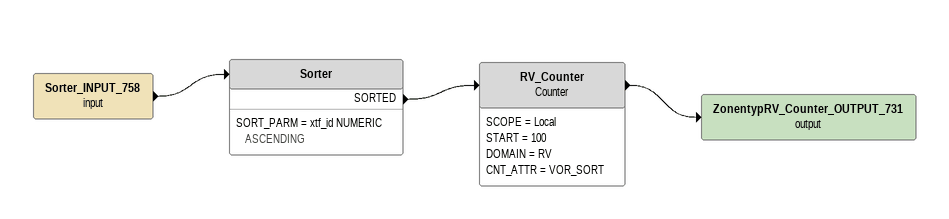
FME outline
Sorter_INPUT_758 (input)
    -> Sorter
Sorter
    SORT_PARM = xtf_id NUMERIC ASCENDING
    SORTED -> RV_Counter
RV_Counter: Counter
    SCOPE = Local
    START = 100
    DOMAIN = RV
    CNT_ATTR = VOR_SORT
    -> ZonentypRV_Counter_OUTPUT_731 (output)
ZonentypRV_Counter_OUTPUT_731 (output)
